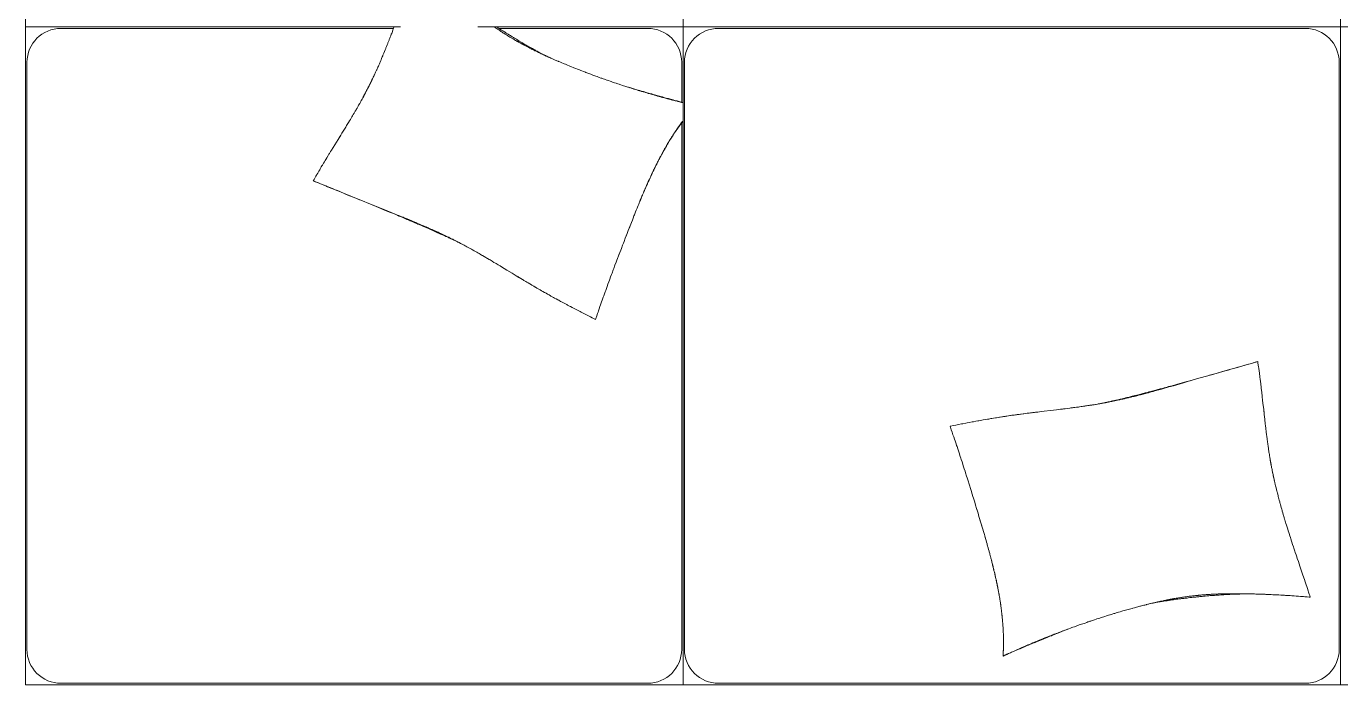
# Model space of a CAD drawing. Header units: millimetres. Extents: x -64292 to 329, y -3854 to 56761.
# Drawn here: x -16454 to -14125, y 47008 to 48175 of the extents above; entities that cross this region are included whole.
import ezdxf

# ---------------------------------------------------------------- set-up
doc = ezdxf.new("R2010")
doc.units = ezdxf.units.MM
doc.header["$MEASUREMENT"] = 0
doc.layers.add('I-FURN', color=30, linetype='Continuous', lineweight=13)

# ---------------------------------------------------------------- blocks, each defined once
blk = doc.blocks.new('Pallet Plywood - Pallet Plywood 1165 x 1165-V300-GA PLAN - LEVEL 11')
at = {"layer": 'I-FURN'}
for p, q in [((582.5, 582.5), (-582.5, 582.5)), ((-582.5, 582.5), (-582.5, -582.5)), ((582.5, -582.5), (582.5, 582.5)), ((-582.5, -582.5), (582.5, -582.5))]:
    blk.add_line(p, q, dxfattribs=at)
blk = doc.blocks.new('Pallet Plywood - Pallet Plywood 1165 x 1165-V301-GA PLAN - LEVEL 11')
at = {"layer": 'I-FURN'}
for p, q in [((582.5, 582.5), (-450.2, 582.5)), ((-582.5, 550.8), (-582.5, -582.5))]:
    blk.add_line(p, q, dxfattribs=at)
blk = doc.blocks.new('Pallet Plywood - Pallet Plywood 1165 x 1165-V179-GA PLAN - LEVEL 11')
at = {"layer": 'I-FURN'}
for p, q in [((582.5, 582.5), (-582.5, 582.5)), ((-582.5, 582.5), (-582.5, -582.5)), ((582.5, -582.5), (582.5, 582.5))]:
    blk.add_line(p, q, dxfattribs=at)
blk = doc.blocks.new('Pallet Plywood - Pallet Plywood 1165 x 1165-V302-GA PLAN - LEVEL 11')
at = {"layer": 'I-FURN'}
for p, q in [((582.5, -582.5), (582.5, 582.5)), ((-582.5, -582.5), (582.5, -582.5))]:
    blk.add_line(p, q, dxfattribs=at)
blk = doc.blocks.new('Cushion_01_FUR - Cushion_01_FUR-10175558-GA PLAN - LEVEL 11')
at = {"layer": 'I-FURN', "flags": 128}
for points in [[(-280.2, 251.8), (-279.9, 248.6), (-279.7, 246.5), (-279.3, 242.4), (-279.2, 240.3), (-278.8, 236.1), (-278.4, 231.9), (-278.1, 229.1), (-277.5, 223.5), (-277.1, 219.3), (-276.3, 210.9), (-274.6, 194), (-273.8, 185.6), (-273.2, 179.9), (-273, 177.1), (-272.5, 172.9), (-272.1, 168.7), (-271.9, 166.6)], [(-7, 199.3), (-8.1, 199.3), (-10, 199.3), (-11, 199.3), (-12.5, 199.3), (-14.6, 199.3), (-16.8, 199.3), (-17.9, 199.3), (-20, 199.3), (-21.1, 199.4), (-22.7, 199.4), (-24.8, 199.4), (-25.8, 199.4), (-27.4, 199.5), (-29.8, 199.5), (-31.4, 199.6), (-32.2, 199.6), (-33.5, 199.6), (-35.3, 199.7), (-37.2, 199.8), (-38.1, 199.8), (-39.9, 199.9), (-40.8, 199.9), (-42.2, 200), (-44, 200.1), (-44.9, 200.1), (-46.3, 200.2), (-48.3, 200.3), (-50.2, 200.4), (-51.1, 200.5), (-52.4, 200.6), (-54.5, 200.7), (-56.5, 200.9), (-57.5, 200.9), (-59.3, 201.1), (-60.2, 201.1), (-61.6, 201.2), (-63.6, 201.4), (-65.6, 201.6), (-66.6, 201.7), (-68.7, 201.9), (-69.7, 202), (-71.2, 202.1), (-73, 202.3), (-73.9, 202.4), (-75.3, 202.6), (-77.3, 202.8), (-79.4, 203), (-80.4, 203.1), (-82.5, 203.4), (-83.5, 203.5), (-85, 203.7), (-87.1, 204), (-88.1, 204.1), (-89.7, 204.3), (-91.2, 204.5), (-92, 204.6), (-93.9, 204.9), (-94.8, 205), (-96.2, 205.2), (-98.3, 205.6), (-100.4, 205.9), (-101.5, 206), (-103.6, 206.4), (-104.7, 206.6), (-106.3, 206.8), (-107.9, 207.1), (-108.7, 207.2), (-110.3, 207.5), (-111.4, 207.7), (-113.6, 208.1), (-114.8, 208.3), (-115.6, 208.4), (-117.3, 208.7), (-118.1, 208.9), (-119.7, 209.2), (-121.4, 209.5), (-122.5, 209.7), (-124.8, 210.2), (-125.6, 210.3), (-127.3, 210.7), (-129, 211), (-130.1, 211.2), (-132.4, 211.7), (-134.2, 212.1), (-135.3, 212.3), (-137.7, 212.8), (-138.8, 213), (-141.2, 213.6), (-143.6, 214.1), (-145.2, 214.4), (-146.2, 214.7), (-148.4, 215.1), (-150.4, 215.6), (-151.8, 215.9), (-154.6, 216.6), (-156, 216.9), (-158.8, 217.6), (-161.6, 218.2), (-163.5, 218.7), (-164.8, 219), (-167.4, 219.6), (-170, 220.3), (-171.3, 220.6), (-173.3, 221.1), (-176.2, 221.8), (-179.3, 222.6), (-180.8, 223), (-183.8, 223.8), (-185.4, 224.2), (-187.7, 224.8), (-190.2, 225.4), (-191.4, 225.8), (-193.3, 226.2), (-196.1, 227), (-198.9, 227.8), (-200.4, 228.2), (-203.3, 228.9), (-204.7, 229.3), (-206.9, 229.9), (-209.8, 230.7), (-211.3, 231.1), (-213.5, 231.8), (-216.8, 232.7), (-219.8, 233.5), (-221.3, 234), (-223.6, 234.6), (-227, 235.6), (-230.4, 236.6), (-232.1, 237.1), (-234.8, 237.9), (-236.2, 238.3), (-238.3, 238.9), (-241.4, 239.8), (-244.5, 240.7), (-246, 241.2), (-249.2, 242.1), (-250.8, 242.6), (-253.1, 243.3), (-256.3, 244.3), (-257.9, 244.8), (-260.3, 245.5), (-263.9, 246.6), (-267.1, 247.6), (-268.7, 248.1), (-271.1, 248.9), (-274.7, 250), (-278.4, 251.2), (-280.2, 251.8)], [(-280.2, 251.8), (-279.9, 248.6), (-279.7, 246.5), (-279.3, 242.4), (-279.2, 240.3), (-278.8, 236.1), (-278.4, 231.9), (-278.1, 229.1), (-277.5, 223.5), (-277.1, 219.3), (-276.3, 210.9), (-274.6, 194), (-273.8, 185.6), (-273.2, 179.9), (-273, 177.1), (-272.5, 172.9), (-272.1, 168.7), (-271.9, 166.6)], [(-4.2, 199.2), (-6.3, 199.3), (-7.4, 199.3), (-9, 199.4), (-11.5, 199.6), (-14, 199.7), (-15.2, 199.8), (-17.7, 199.9), (-19, 200), (-20.9, 200.1), (-23, 200.2), (-24.1, 200.3), (-25.7, 200.4), (-28.1, 200.6), (-30.6, 200.8), (-31.8, 200.9), (-34.3, 201.1), (-35.5, 201.2), (-37.4, 201.3), (-39.9, 201.5), (-41.1, 201.6), (-43, 201.8), (-45.8, 202), (-48.1, 202.2), (-49.2, 202.3), (-50.9, 202.5), (-53.5, 202.8), (-56.1, 203), (-57.4, 203.1), (-60, 203.4), (-61.2, 203.5), (-63.2, 203.7), (-65.8, 204), (-67.1, 204.2), (-69.1, 204.4), (-72.1, 204.7), (-74.4, 205), (-75.6, 205.1), (-77.3, 205.3), (-80, 205.7), (-82.7, 206), (-84, 206.1), (-86.7, 206.5), (-88, 206.7), (-90, 206.9), (-92.7, 207.3), (-94, 207.4), (-96, 207.7), (-99.1, 208.1), (-102.1, 208.6), (-104.1, 208.8), (-105.5, 209), (-108.2, 209.4), (-110.2, 209.7), (-111.5, 209.9), (-114.2, 210.4), (-115.6, 210.6), (-118.3, 211), (-121, 211.4), (-122.8, 211.7), (-124, 211.9), (-126.4, 212.3), (-128.8, 212.7), (-130, 212.9), (-131.8, 213.2), (-134.5, 213.6), (-137.2, 214.1), (-138.6, 214.3), (-141.3, 214.8), (-142.6, 215.1), (-144.6, 215.4), (-147.3, 215.9), (-148.6, 216.2), (-150.6, 216.5), (-152.6, 216.9), (-153.6, 217.1), (-156.3, 217.6), (-157.6, 217.9), (-159.6, 218.3), (-161.6, 218.7), (-162.6, 218.9), (-164.6, 219.3), (-165.6, 219.5), (-167, 219.8), (-169.2, 220.3), (-170.7, 220.6), (-171.6, 220.8), (-173.5, 221.2)], [(155.5, 211), (152.8, 210.6), (151.4, 210.4), (149.4, 210.2), (146.3, 209.8), (143.3, 209.4), (141.7, 209.2), (138.8, 208.9), (136.9, 208.7), (135.6, 208.5), (133, 208.2), (131, 208), (129.7, 207.8), (127.1, 207.6), (125.8, 207.4), (123.3, 207.1), (120.7, 206.9), (118.9, 206.7), (115.5, 206.3), (113.5, 206.1), (112.3, 206), (109.7, 205.7), (108.4, 205.6), (105.8, 205.3), (103.2, 205.1), (101.5, 204.9), (98.1, 204.6), (96.8, 204.5), (94.2, 204.3), (91.7, 204.1), (90, 203.9), (86.6, 203.6), (84, 203.4), (82.3, 203.3), (78.9, 203), (76.7, 202.8), (75.2, 202.7), (73.2, 202.6), (72.2, 202.5), (68.8, 202.3), (65.5, 202), (63.8, 201.9), (60.9, 201.7), (59.4, 201.6), (57.2, 201.5), (53.9, 201.3), (50.6, 201.1), (48.9, 201), (45.7, 200.8), (44, 200.8), (41.6, 200.6), (38.4, 200.5), (36.7, 200.4), (34.3, 200.3), (31.9, 200.2), (30.7, 200.1), (27.6, 200), (26, 200), (23.6, 199.9), (21.2, 199.8), (20.1, 199.8), (17.7, 199.7), (16.6, 199.7), (14.8, 199.6), (12, 199.5), (10.5, 199.5), (8.4, 199.5), (6.3, 199.4), (5.2, 199.4), (3.1, 199.4), (2.1, 199.4), (0.5, 199.3), (-1.6, 199.3), (-2.6, 199.3), (-4.2, 199.3), (-6.5, 199.3)], [(273.6, 231), (271.1, 230.6), (269.5, 230.2), (266.2, 229.6), (264.5, 229.3), (261.3, 228.7), (258, 228.1), (255.8, 227.7), (251.5, 226.9), (246.7, 226.1), (243.5, 225.5), (241.4, 225.1), (237.1, 224.4), (233.9, 223.8), (231.8, 223.4), (227.7, 222.7), (225.6, 222.4), (221.4, 221.6), (217.3, 220.9), (214.6, 220.5), (212.8, 220.2), (209.2, 219.6), (206.9, 219.2), (202.4, 218.5), (197.9, 217.7), (195, 217.3), (193, 216.9), (189.1, 216.3), (184.8, 215.6), (182, 215.2), (180.1, 214.9), (176.3, 214.3), (173.5, 213.9), (168, 213), (162.6, 212.2), (159.1, 211.7), (156.7, 211.3), (152.1, 210.6), (149.4, 210.2)], [(273.6, 231), (270.4, 230.4), (268.9, 230.1), (266.5, 229.6), (263, 228.9), (259.5, 228.2), (257.7, 227.8), (254.2, 227.1), (252.4, 226.8), (249.8, 226.3), (246.3, 225.6), (244.5, 225.3), (241.9, 224.8), (239.3, 224.3), (238, 224), (234.5, 223.4), (232.8, 223.1), (230.1, 222.6), (227.5, 222.1), (226.2, 221.9), (223.6, 221.4), (222.3, 221.2), (220.4, 220.9), (216.9, 220.3), (215.2, 220), (212.6, 219.5), (210, 219.1), (208.7, 218.9), (206.1, 218.4), (204.8, 218.2), (202.9, 217.9), (200.3, 217.5), (199, 217.3), (197, 217), (194.1, 216.5), (190.7, 216), (188.9, 215.7), (186.4, 215.3), (183.8, 214.9), (182.5, 214.7), (179.9, 214.4), (178.6, 214.2), (176.7, 213.9), (174.1, 213.5), (172.8, 213.3), (170.8, 213.1), (167.9, 212.6), (164.5, 212.2), (162.8, 211.9), (160.3, 211.6), (157.7, 211.3), (156.5, 211.1)], [(273.6, -186.9), (273.3, -184.7), (272.9, -180.3), (272.4, -175.9), (272.1, -172.9), (271.9, -170.9), (271.5, -167), (271, -162.6), (270.7, -159.6), (270.5, -157.7), (270.1, -153.7), (269.9, -150.8), (269.7, -148.8), (269.3, -144.9), (269.1, -142.9), (268.7, -139), (268.4, -135.1), (268.2, -132.5), (268, -130.7), (267.7, -127.2), (267.5, -125), (267.1, -120.6), (266.7, -116.2), (266.5, -113.2), (266.3, -111.2), (266, -107.3), (265.6, -102.9), (265.4, -99.9), (264.9, -94), (264.7, -91.1), (264.3, -85.2), (263.8, -79.3), (263.5, -75.3), (263.3, -72.7), (262.9, -67.5), (262.5, -60.8), (262.2, -56.4), (261.9, -53.4), (261.5, -47.5), (261.2, -43.1), (261, -40.1), (260.6, -34.2), (260.4, -31.3), (260, -25.3), (259.6, -19.4), (259.4, -15.5), (258.9, -7.6), (258.5, -2.3), (258.4, 0.3), (258.1, 4.2), (257.9, 8.2), (257.8, 10.2), (257.5, 14.1), (257.4, 16.1), (257.3, 19), (257.1, 23), (256.9, 25), (256.8, 27.9), (256.6, 30.9), (256.6, 32.4), (256.4, 35), (256.4, 36.3), (256.3, 38.3), (256.2, 41.3), (256, 44.2), (256, 45.7), (255.9, 48.7), (255.8, 50.1), (255.7, 52.4), (255.7, 54.7), (255.6, 55.9), (255.6, 57.6), (255.5, 60.2), (255.4, 62.9), (255.4, 64.2), (255.3, 66.8), (255.3, 68.1), (255.3, 70.1), (255.2, 72.7), (255.2, 74), (255.2, 76), (255.2, 78), (255.2, 79), (255.1, 81.6), (255.1, 82.9), (255.1, 84.9), (255.1, 86.9), (255.1, 87.8), (255.1, 89.8), (255.1, 90.8), (255.1, 92.3), (255.2, 94.9), (255.2, 96.2), (255.2, 98.2), (255.3, 100.2), (255.3, 101.1), (255.3, 103.1), (255.3, 104.1), (255.4, 105.6), (255.4, 107.5), (255.5, 108.5), (255.5, 110), (255.6, 112.2), (255.7, 114.5), (255.7, 115.7), (255.8, 117.5), (255.9, 119.2), (255.9, 120.1), (256, 121.8), (256, 122.7), (256.1, 124), (256.2, 125.8), (256.2, 126.6), (256.3, 127.9), (256.4, 129.9), (256.6, 131.7), (256.6, 132.5), (256.7, 133.8), (256.9, 135.8), (257, 137.8), (257.1, 138.7), (257.2, 140.5), (257.3, 141.4), (257.4, 142.7), (257.6, 144.6), (257.8, 146.6), (257.9, 147.6), (258, 149.5), (258.1, 150.5), (258.3, 152), (258.5, 153.7), (258.6, 154.6), (258.7, 155.9), (258.9, 157.9), (259.2, 159.8), (259.3, 160.8), (259.5, 162.8), (259.7, 163.8), (259.8, 165.2), (260.1, 167.2), (260.2, 168.2), (260.4, 169.6), (260.6, 171.1), (260.8, 171.8), (261.1, 174.1), (261.3, 175.3), (261.5, 177), (261.8, 178.8), (262, 179.6), (262.2, 181.4), (262.4, 182.3), (262.6, 183.6), (262.9, 185.3), (263.1, 186.2), (263.3, 187.5), (263.7, 189.4), (264, 191.2), (264.1, 192), (264.4, 193.3), (264.6, 194.6), (264.8, 195.3), (265, 196.6), (265.2, 197.2), (265.4, 198.2), (265.7, 199.9), (265.9, 200.8), (266.2, 202.1), (266.5, 203.4), (266.6, 204), (266.9, 205.3), (267.1, 206), (267.3, 207), (267.6, 208.3), (267.7, 208.9), (268, 209.9), (268.3, 211.3), (268.7, 213.1), (269, 213.9), (269.3, 215.2), (269.6, 216.5), (269.8, 217.2), (270.1, 218.5), (270.3, 219.1), (270.5, 220.1), (270.9, 221.4), (271.1, 222), (271.3, 223), (271.7, 224.5), (272.1, 225.8), (272.3, 226.4), (272.5, 227.4), (273, 228.8), (273.4, 230.3), (273.6, 231)], [(255.6, 112.2), (255.7, 114.5), (255.7, 115.7), (255.8, 117.5), (255.9, 119.2), (255.9, 120.1), (256, 121.8), (256, 122.7), (256.1, 124), (256.2, 125.8), (256.2, 126.6), (256.3, 127.9), (256.4, 129.9), (256.6, 131.7), (256.6, 132.5), (256.7, 133.8), (256.9, 135.8), (257, 137.8), (257.1, 138.7), (257.2, 140.5), (257.3, 141.4), (257.4, 142.7), (257.6, 144.6), (257.8, 146.6), (257.9, 147.6), (258, 149.5), (258.1, 150.5), (258.3, 152), (258.5, 153.7), (258.6, 154.6), (258.7, 155.9), (258.9, 157.9), (259.2, 159.8), (259.3, 160.8), (259.5, 162.8), (259.7, 163.8), (259.8, 165.2), (260.1, 167.2), (260.2, 168.2), (260.4, 169.6), (260.6, 171.1), (260.8, 171.8), (261.1, 174.1), (261.3, 175.3), (261.5, 177), (261.8, 178.8), (262, 179.6), (262.2, 181.4), (262.4, 182.3), (262.6, 183.6), (262.9, 185.3), (263.1, 186.2), (263.3, 187.5), (263.7, 189.4), (264, 191.2), (264.1, 192), (264.4, 193.3), (264.6, 194.6), (264.8, 195.3), (265, 196.6), (265.2, 197.2), (265.4, 198.2), (265.7, 199.9), (265.9, 200.8), (266.2, 202.1), (266.5, 203.4), (266.6, 204), (266.9, 205.3), (267.1, 206), (267.3, 207), (267.6, 208.3), (267.7, 208.9), (268, 209.9), (268.3, 211.3), (268.7, 213.1), (269, 213.9), (269.3, 215.2), (269.6, 216.5), (269.8, 217.2), (270.1, 218.5), (270.3, 219.1), (270.5, 220.1), (270.9, 221.4), (271.1, 222), (271.3, 223), (271.7, 224.5), (272.1, 225.8), (272.3, 226.4), (272.5, 227.4), (273, 228.8), (273.4, 230.3), (273.6, 231)], [(-271.9, 166.6), (-271.6, 162.8), (-271.4, 160.9), (-271.2, 158.1), (-270.8, 153.9), (-270.4, 149.6), (-270.2, 147.5), (-269.8, 143.3), (-269.6, 141.2), (-269.4, 138), (-269.1, 135.2), (-269, 133.8), (-268.9, 131.6), (-268.6, 128.5), (-268.4, 125.3), (-268.2, 123.7), (-267.9, 119.9), (-267.8, 118.1), (-267.6, 115.2), (-267.4, 112.4), (-267.3, 111), (-267.1, 108.2), (-267, 106.8), (-266.9, 104.6), (-266.7, 101.8), (-266.6, 100.4), (-266.5, 98.3), (-266.3, 95.1), (-266.2, 92.3), (-266.1, 90.9), (-266, 88.7), (-265.8, 85.6), (-265.7, 82.4), (-265.6, 80.8), (-265.5, 78.3), (-265.4, 77), (-265.4, 75.1), (-265.3, 72.3), (-265.2, 69.5), (-265.1, 68.1), (-265, 65.2), (-265, 63.8), (-264.9, 61.7), (-264.9, 58.9), (-264.8, 57.5), (-264.8, 55.3), (-264.8, 53.2), (-264.8, 52.2), (-264.7, 50.3), (-264.7, 49.3), (-264.7, 47.9), (-264.7, 45.8), (-264.7, 43.7), (-264.7, 42.6), (-264.7, 40.5), (-264.7, 39.5), (-264.7, 37.9), (-264.7, 35.4), (-264.7, 34.1), (-264.7, 32.2), (-264.7, 30.3), (-264.7, 29.4), (-264.8, 27.5), (-264.8, 26.6), (-264.8, 25.2), (-264.9, 23.3), (-264.9, 22.3), (-264.9, 20.9), (-265, 18.8), (-265, 16.9), (-265.1, 16), (-265.1, 14.6), (-265.2, 12.5), (-265.3, 10.4), (-265.3, 9.3), (-265.4, 7.4), (-265.4, 6.5), (-265.5, 5.1), (-265.6, 3), (-265.7, 0.8), (-265.7, -0.2), (-265.9, -2.3), (-265.9, -3.4), (-266, -5), (-266.1, -6.5), (-266.2, -7.6), (-266.3, -9.7), (-266.4, -10.8), (-266.5, -12.9), (-266.7, -15), (-266.8, -16.4), (-266.9, -17.3), (-267, -19.2), (-267.1, -20.3), (-267.3, -22.4), (-267.4, -24.5), (-267.6, -25.9), (-267.8, -28.7), (-268, -30.8), (-268.1, -32.2), (-268.4, -35), (-268.5, -36.4), (-268.8, -39.2), (-269.1, -42.1), (-269.2, -43.9), (-269.4, -45.2), (-269.6, -47.7), (-269.8, -49.3), (-270.1, -52.4), (-270.5, -55.6), (-270.7, -57.7), (-271.2, -61.9), (-271.5, -65.1), (-271.8, -67.2), (-272.2, -71.4), (-272.5, -73.5), (-273, -77.7), (-273.5, -81.9), (-273.8, -84.7), (-274.5, -90.3), (-275.8, -101.6), (-276.5, -107.2), (-277.1, -112.8), (-277.5, -115.6), (-277.9, -119.4), (-278.1, -121.2), (-278.4, -124), (-278.9, -128.2), (-279.3, -132), (-279.5, -133.9), (-279.8, -136.7), (-280.1, -139.5), (-280.3, -140.9), (-280.5, -143.7), (-280.7, -145.1), (-280.9, -147.2), (-281.1, -149.7), (-281.3, -151), (-281.4, -152.8), (-281.7, -155.7), (-282, -158.5), (-282.1, -159.9), (-282.3, -162.7), (-282.5, -164.1), (-282.6, -166.2), (-282.9, -169), (-283, -170.4), (-283.1, -172.5), (-283.3, -174.6), (-283.4, -175.7)], [(-271.9, 166.6), (-271.6, 162.8), (-271.4, 160.9), (-271.2, 158.1), (-270.8, 153.9), (-270.4, 149.6), (-270.2, 147.5), (-269.8, 143.3), (-269.6, 141.2), (-269.4, 138), (-269, 133.8), (-268.9, 131.6), (-268.6, 128.5), (-268.4, 125.3), (-268.2, 123.7), (-267.9, 119.9), (-267.8, 118.1), (-267.6, 115.2), (-267.4, 112.4), (-267.3, 111), (-267.1, 108.2), (-267, 106.8), (-266.9, 104.6), (-266.7, 101.8), (-266.6, 100.4), (-266.5, 98.3), (-266.3, 95.1), (-266.2, 92.3), (-266.1, 90.9), (-266, 88.7), (-265.8, 85.6), (-265.7, 83.4), (-265.7, 82.4), (-265.6, 80.8)], [(255.7, 52.4), (255.7, 54.6), (255.6, 56), (255.6, 57), (255.5, 59), (255.5, 60.5), (255.5, 61.5), (255.4, 63.4), (255.4, 64.4), (255.4, 66.4), (255.4, 68.4), (255.3, 69.7), (255.3, 72.3), (255.3, 73.8), (255.3, 76.8), (255.3, 79.7), (255.3, 81.7), (255.3, 83), (255.3, 85.6), (255.3, 88.6), (255.3, 90.5), (255.3, 91.9), (255.3, 94.5), (255.3, 96.5), (255.4, 97.8), (255.4, 100.4), (255.4, 104.3), (255.5, 107), (255.5, 108.7), (255.6, 112.2)], [(-265.6, 80.8), (-265.5, 78.3), (-265.4, 77), (-265.4, 75.1), (-265.3, 72.3), (-265.2, 69.5), (-265.1, 68.1), (-265, 65.2), (-265, 63.8), (-264.9, 61.7), (-264.9, 58.9), (-264.8, 57.5), (-264.8, 55.3), (-264.8, 53.2), (-264.8, 52.2), (-264.7, 50.3), (-264.7, 49.3), (-264.7, 47.9), (-264.7, 45.8), (-264.7, 43.7), (-264.7, 42.6), (-264.7, 40.5), (-264.7, 39.5), (-264.7, 37.9), (-264.7, 36), (-264.7, 35), (-264.7, 33.6), (-264.7, 31.5), (-264.7, 29.4), (-264.8, 28.3), (-264.8, 26.2), (-264.8, 25.2), (-264.8, 23.6), (-264.9, 21.5), (-264.9, 20.4), (-265, 18.8), (-265, 16.4), (-265.1, 14.1), (-265.2, 12.5), (-265.2, 11.4), (-265.3, 9.3), (-265.4, 7.7), (-265.4, 6.7), (-265.5, 4.5), (-265.6, 3.5), (-265.7, 1.4), (-265.8, -0.7), (-265.9, -2.1), (-265.9, -3.1), (-266, -5)], [(258.9, -7.6), (258.4, 0.3), (258.1, 4.2), (257.9, 8.2), (257.8, 10.2), (257.5, 14.1), (257.4, 16.1), (257.2, 19.1), (257, 23), (256.9, 25), (256.7, 27.9), (256.6, 30.9), (256.5, 32.4), (256.4, 35), (256.3, 36.3), (256.2, 38.3), (256.1, 41.3), (256, 44.2), (255.9, 45.7), (255.9, 47.7), (255.8, 48.7), (255.8, 50.1), (255.7, 52.4)], [(-266, -5), (-266.1, -6.5), (-266.2, -7.6), (-266.3, -9.7), (-266.4, -10.8), (-266.5, -12.9), (-266.7, -15), (-266.8, -16.4), (-267, -19.2), (-267.1, -20.3), (-267.3, -22.4), (-267.4, -24.5), (-267.6, -25.9), (-267.8, -28.7), (-268, -30.8), (-268.1, -32.2), (-268.4, -35), (-268.5, -36.4), (-268.8, -39.2), (-269.1, -42.1), (-269.2, -43.9), (-269.4, -45.2), (-269.6, -47.7), (-269.8, -49.3), (-270.1, -52.4), (-270.5, -55.6), (-270.7, -57.7), (-271.2, -61.9), (-271.5, -65.1), (-271.8, -67.2), (-272.2, -71.4), (-272.5, -73.5), (-273, -77.7), (-273.5, -81.9), (-274.5, -90.3), (-275.8, -101.6), (-276.5, -107.2), (-277.1, -112.8), (-277.5, -115.6), (-277.9, -119.4), (-278.1, -121.2), (-278.4, -124), (-278.9, -128.2), (-279.3, -132), (-279.5, -133.9), (-279.8, -136.7), (-280.1, -139.5), (-280.3, -140.9), (-280.5, -143.7), (-280.7, -145.1), (-280.9, -147.2), (-281.1, -149.7), (-281.3, -151), (-281.4, -152.8), (-281.7, -155.7), (-282, -158.5), (-282.1, -159.9), (-282.3, -162.7), (-282.5, -164.1), (-282.6, -166.2), (-282.9, -169), (-283, -170.4), (-283.1, -172.5), (-283.3, -174.6), (-283.4, -175.7)], [(262.9, -67.5), (262.8, -65.2), (262.5, -60.8), (262.2, -56.4), (262, -53.4), (261.5, -47.5), (261.2, -43.1), (261, -40.1), (260.6, -34.2), (260, -25.3), (259.7, -19.4), (258.9, -7.6)], [(267.7, -127.2), (267.5, -125), (267.1, -120.6), (266.7, -116.2), (266.5, -113.2), (266.3, -111.2), (266, -107.3), (265.6, -102.9), (265.4, -99.9), (264.9, -94), (264.7, -91.1), (264.3, -85.2), (263.8, -79.3), (263.5, -75.3), (263.3, -72.7), (262.9, -67.5)], [(273.6, -186.9), (273.3, -184.7), (272.9, -180.3), (272.4, -175.9), (272.1, -172.9), (271.9, -170.9), (271.5, -167), (271, -162.6), (270.7, -159.6), (270.5, -157.7), (270.1, -153.7), (269.9, -150.8), (269.7, -148.8), (269.3, -144.9), (269.1, -142.9), (268.7, -139), (268.4, -135.1), (268.2, -132.5), (268, -130.7), (267.7, -127.2)], [(-283.4, -175.7), (-278.8, -175.4), (-275.7, -175.2), (-273.7, -175.1), (-269.6, -174.9), (-266.5, -174.7), (-264.4, -174.6), (-260.3, -174.4), (-258.2, -174.3), (-254, -174), (-249.8, -173.8), (-247, -173.7), (-241.3, -173.4), (-238.9, -173.3), (-234, -173), (-229.1, -172.8), (-225.8, -172.6), (-219.1, -172.3), (-211.4, -172), (-195.7, -171.3), (-170.6, -170.1), (-159, -169.6), (-153.1, -169.3), (-144.1, -168.9), (-136, -168.6), (-131.9, -168.4), (-125.8, -168.1), (-119.6, -167.9), (-116.6, -167.8), (-111.1, -167.5), (-108.3, -167.4), (-104.2, -167.3), (-100, -167.1), (-98, -167), (-93.9, -166.9), (-91.8, -166.8), (-88.7, -166.7), (-85, -166.6), (-83.2, -166.6), (-80.5, -166.5), (-76.3, -166.4), (-72.3, -166.2), (-70.2, -166.2), (-66.1, -166.1), (-64.1, -166), (-61.1, -166), (-57.5, -165.9), (-55.7, -165.8), (-53, -165.8), (-49, -165.7), (-45, -165.7), (-43.1, -165.6), (-40.4, -165.6), (-39.1, -165.6), (-37.2, -165.6), (-34.3, -165.5), (-30.8, -165.5), (-29.1, -165.5), (-26.6, -165.5), (-24, -165.5), (-22.8, -165.5), (-20.3, -165.5), (-19, -165.5), (-17.2, -165.5), (-14.7, -165.5), (-13.5, -165.5), (-11.6, -165.5), (-8.9, -165.6), (-6.6, -165.6), (-5.5, -165.6), (-3.8, -165.7), (-1.3, -165.7), (1.2, -165.8), (2.4, -165.8), (4.9, -165.9), (6.1, -165.9), (7.9, -165.9)], [(-283.4, -175.7), (-279.6, -175.5), (-277, -175.4), (-272, -175.1), (-269.5, -174.9), (-264.5, -174.7), (-259.5, -174.4), (-256.2, -174.3), (-249.6, -173.9), (-246, -173.8), (-238.6, -173.4), (-231.4, -173), (-217, -172.4), (-207.1, -171.9), (-202.2, -171.6), (-194.9, -171.3)], [(-175.2, -170.3), (-168.8, -169.9), (-164.6, -169.7), (-156.2, -169.3), (-146.7, -168.7), (-134.3, -168.1), (-128.1, -167.7), (-122.7, -167.4), (-120, -167.3), (-116, -167.1), (-112, -166.9), (-110.1, -166.8), (-106.1, -166.6), (-104.1, -166.5), (-101.2, -166.3), (-98.1, -166.2), (-96.5, -166.1), (-94.2, -166), (-90.7, -165.9), (-87.3, -165.8), (-85.5, -165.7), (-82.1, -165.6), (-80.4, -165.5), (-77.8, -165.4), (-74.4, -165.3), (-72.7, -165.2), (-70.1, -165.2), (-67.5, -165.1), (-66.3, -165.1), (-64, -165), (-62.8, -165), (-61.1, -165), (-58.6, -164.9), (-56, -164.9), (-54.8, -164.8), (-52.2, -164.8), (-50.9, -164.8), (-49, -164.8), (-46, -164.7), (-44.5, -164.7), (-42.2, -164.7), (-40, -164.7), (-38.8, -164.7), (-36.5, -164.7), (-35.4, -164.7), (-33.7, -164.7), (-31.4, -164.8), (-30.3, -164.8), (-28.6, -164.8), (-26, -164.8), (-23.7, -164.8), (-22.6, -164.9), (-20.9, -164.9), (-18.3, -165), (-15.7, -165), (-14.4, -165.1), (-12.1, -165.1), (-11, -165.2), (-9.3, -165.2), (-6.7, -165.3), (-4.1, -165.4), (-2.8, -165.5), (-0.1, -165.6), (1.2, -165.7), (3.1, -165.8), (4.4, -165.8), (6.9, -166)], [(7.3, -166), (9.1, -166.1), (10.3, -166.1), (12.8, -166.3), (14, -166.4), (16.4, -166.5), (18.9, -166.7), (20.5, -166.8), (21.6, -166.9), (23.8, -167.1), (25.1, -167.1), (27.5, -167.3), (30, -167.5), (31.7, -167.7), (32.8, -167.8), (35, -167.9), (37.5, -168.2), (39.2, -168.3), (42.5, -168.6), (44.2, -168.7), (47.5, -169.1), (50.9, -169.4), (53.1, -169.6), (54.6, -169.7), (57.6, -170), (59.6, -170.2), (63.7, -170.6), (67.8, -171.1), (70.6, -171.3), (72.4, -171.5), (76.1, -171.9), (80.2, -172.4), (83, -172.7), (88.5, -173.3), (94, -173.9), (105, -175.1), (113.3, -176), (119.2, -176.6), (122.2, -176.9), (126.6, -177.4)], [(116.5, -176.1), (120.3, -176.6), (122.2, -176.8), (125, -177.1), (127.9, -177.4), (129.4, -177.6), (132, -177.9), (133.3, -178), (135.2, -178.3), (138.2, -178.6), (141.2, -178.9), (142.7, -179), (145.7, -179.3), (147.2, -179.5), (149.5, -179.7), (152, -179.9), (153.2, -180.1), (155.1, -180.2)], [(150.6, -179.8), (154.1, -180.1), (155.9, -180.3), (158.5, -180.5), (161.1, -180.7), (162.4, -180.9), (165.1, -181.1), (166.4, -181.2), (168.3, -181.3), (171.3, -181.6), (173.3, -181.7), (174.7, -181.8), (177.3, -182), (179.3, -182.2), (180.6, -182.3), (183.3, -182.5), (184.6, -182.6), (187.3, -182.8), (189.9, -182.9), (191.7, -183), (195.2, -183.3), (198.1, -183.5), (200.1, -183.6), (204, -183.8), (206, -183.9), (209.9, -184.1), (213.8, -184.4), (216.4, -184.5), (218.1, -184.6), (221.6, -184.8), (223.5, -184.8), (227.4, -185), (231.3, -185.2), (233.9, -185.3), (239, -185.6), (242.9, -185.7), (245.4, -185.8), (250.6, -186), (253.1, -186.1), (258.3, -186.3), (263.4, -186.5), (266.8, -186.7), (273.6, -186.9)]]:
    blk.add_lwpolyline(points, dxfattribs=at)
blk = doc.blocks.new('Pallet Cushion - Pallet Cushion 1615 x 1615-10242275-GA PLAN - LEVEL 11')
at = {"layer": 'I-FURN'}
for p, q in [((520, 580), (-520, 580)), ((-580, 520), (-580, -520)), ((580, -520), (580, 520)), ((-520, -580), (520, -580))]:
    blk.add_line(p, q, dxfattribs=at)
for centre, start, end in [((-520, 520), 90, 180), ((520, 520), 360, 90), ((-520, -520), 180, 270), ((520, -520), 270, 0)]:
    blk.add_arc(centre, 60, start, end, dxfattribs=at)
blk = doc.blocks.new('Pallet Cushion - Pallet Cushion 1615 x 1615-V304-GA PLAN - LEVEL 11')
at = {"layer": 'I-FURN'}
for p, q in [((520, 580), (-520, 580)), ((-580, 520), (-580, -411.7)), ((580, -520), (580, 520)), ((-580, -449.5), (-580, -520)), ((-520, -580), (-256.9, -580)), ((-68.9, -580), (520, -580))]:
    blk.add_line(p, q, dxfattribs=at)
for centre, start, end in [((-520, 520), 90, 180), ((520, 520), 360, 90), ((-520, -520), 180, 270), ((520, -520), 270, 360)]:
    blk.add_arc(centre, 60, start, end, dxfattribs=at)
blk = doc.blocks.new('Cushion_01_FUR - Cushion_01_FUR-V305-GA PLAN - LEVEL 11')
at = {"layer": 'I-FURN', "flags": 128}
for points in [[(155.5, 211), (152.8, 210.6), (151.4, 210.4), (149.4, 210.2), (146.3, 209.8), (143.3, 209.4), (141.7, 209.2), (138.8, 208.9), (136.9, 208.7), (135.6, 208.5), (133, 208.2), (131, 208), (129.7, 207.8), (127.1, 207.6), (125.8, 207.4), (123.3, 207.1), (120.7, 206.9), (118.9, 206.7), (115.5, 206.3), (113.5, 206.1), (112.3, 206), (109.7, 205.7), (108.4, 205.6), (105.8, 205.3), (103.2, 205.1), (101.5, 204.9), (98.1, 204.6), (96.8, 204.5), (94.2, 204.3), (91.7, 204.1), (90, 203.9), (86.6, 203.6), (84, 203.4), (82.3, 203.3), (78.9, 203), (76.7, 202.8), (75.2, 202.7), (73.2, 202.6), (72.2, 202.5), (68.8, 202.3), (65.5, 202), (63.8, 201.9), (60.9, 201.7), (59.4, 201.6), (57.2, 201.5), (53.9, 201.3), (50.6, 201.1), (48.9, 201), (45.7, 200.8), (44, 200.8), (41.6, 200.6), (38.4, 200.5), (36.7, 200.4), (34.3, 200.3), (31.9, 200.2), (30.7, 200.1), (27.6, 200), (26, 200), (23.6, 199.9), (21.2, 199.8), (20.1, 199.8), (17.7, 199.7), (16.6, 199.7), (14.8, 199.6), (12, 199.5), (10.5, 199.5), (8.4, 199.5), (6.3, 199.4), (5.2, 199.4), (3.1, 199.4), (2.1, 199.4), (0.5, 199.3), (-1.6, 199.3), (-2.6, 199.3), (-4.2, 199.3), (-6.5, 199.3)], [(251.2, 226.9), (246.4, 226), (243.2, 225.4), (241.1, 225.1), (236.9, 224.3), (233.7, 223.8), (231.7, 223.4), (227.5, 222.7), (225.4, 222.3), (221.3, 221.6), (217.2, 220.9), (214.5, 220.5), (212.7, 220.2), (209.2, 219.6), (206.9, 219.2), (202.4, 218.5), (197.9, 217.7), (195, 217.3), (193, 216.9), (189.1, 216.3), (184.8, 215.6), (182, 215.2), (180.1, 214.9), (176.3, 214.3), (173.5, 213.9), (168, 213), (162.6, 212.2), (159.1, 211.7), (156.7, 211.3), (152.1, 210.6), (149.4, 210.2)], [(251.8, 226.6), (249, 226.1), (247.6, 225.8), (245.5, 225.4), (242.4, 224.9), (239.3, 224.3), (237.8, 224), (234.7, 223.4), (233.1, 223.1), (230.8, 222.7), (227.7, 222.2), (226.2, 221.9), (223.8, 221.5), (220.4, 220.9), (216.9, 220.3), (215.2, 220), (212.6, 219.5), (210, 219.1), (208.7, 218.9), (206.1, 218.4), (204.8, 218.2), (202.9, 217.9), (200.3, 217.5), (199, 217.3), (197, 217), (194.1, 216.5), (190.7, 216), (188.9, 215.7), (186.4, 215.3), (183.8, 214.9), (182.5, 214.7), (179.9, 214.4), (178.6, 214.2), (176.7, 213.9), (174.1, 213.5), (172.8, 213.3), (170.8, 213.1), (167.9, 212.6), (164.5, 212.2), (162.8, 211.9), (160.3, 211.6), (157.7, 211.3), (156.5, 211.1)], [(-7, 199.3), (-8.1, 199.3), (-10, 199.3), (-11, 199.3), (-12.5, 199.3), (-14.6, 199.3), (-16.8, 199.3), (-17.9, 199.3), (-20, 199.3), (-21.1, 199.4), (-22.7, 199.4), (-24.8, 199.4), (-25.8, 199.4), (-27.4, 199.5), (-29.8, 199.5), (-31.4, 199.6), (-32.2, 199.6), (-33.5, 199.6), (-35.3, 199.7), (-37.2, 199.8), (-38.1, 199.8), (-39.9, 199.9), (-40.8, 199.9), (-42.2, 200), (-44, 200.1), (-44.9, 200.1), (-46.3, 200.2), (-48.3, 200.3), (-50.2, 200.4), (-51.1, 200.5), (-52.4, 200.6), (-54.5, 200.7), (-56.5, 200.8), (-57.5, 200.9), (-59.3, 201.1), (-60.2, 201.1), (-61.6, 201.2), (-63.6, 201.4), (-65.6, 201.6), (-66.6, 201.7), (-68.7, 201.9), (-69.7, 202), (-71.2, 202.1), (-73, 202.3), (-73.9, 202.4), (-75.3, 202.6), (-77.3, 202.8), (-79.4, 203), (-80.4, 203.1), (-82.5, 203.4), (-83.5, 203.5), (-85, 203.7), (-87.1, 204), (-88.1, 204.1), (-89.7, 204.3), (-91.2, 204.5), (-92, 204.6), (-94, 204.9), (-95, 205.1), (-96.4, 205.3), (-98.7, 205.6), (-100.9, 206), (-102, 206.1), (-104.3, 206.5), (-105.4, 206.7), (-107.1, 207)], [(-4.2, 199.2), (-6.3, 199.3), (-7.4, 199.3), (-9, 199.4), (-11.5, 199.6), (-14, 199.7), (-15.2, 199.8), (-17.7, 199.9), (-19, 200), (-20.9, 200.1), (-23, 200.2), (-24.1, 200.3), (-25.7, 200.4), (-28.1, 200.6), (-30.6, 200.8), (-31.8, 200.9), (-34.3, 201.1), (-35.5, 201.2), (-37.4, 201.3), (-39.9, 201.5), (-41.1, 201.6), (-43, 201.8), (-45.8, 202), (-48.1, 202.2), (-49.2, 202.3), (-50.9, 202.5), (-53.5, 202.8), (-56.1, 203), (-57.4, 203.1), (-60, 203.4), (-61.2, 203.5), (-63.2, 203.7), (-65.8, 204), (-67.1, 204.2), (-69.1, 204.4), (-72.1, 204.7), (-74.4, 205), (-75.6, 205.1), (-77.3, 205.3), (-80, 205.7), (-82.7, 206), (-84, 206.1), (-86.7, 206.5), (-88, 206.7), (-90, 206.9), (-92.7, 207.3), (-94, 207.4), (-96, 207.7), (-99.1, 208.1), (-100.2, 208.3), (-102.5, 208.6)], [(273.6, -186.9), (273.3, -184.7), (272.9, -180.3), (272.4, -175.9), (272.1, -172.9), (271.9, -170.9), (271.5, -167), (271, -162.6), (270.7, -159.6), (270.5, -157.7), (270.1, -153.7), (269.9, -150.8), (269.7, -148.8), (269.3, -144.9), (269.1, -142.9), (268.7, -139), (268.4, -135.1), (268.2, -132.5), (268, -130.7), (267.7, -127.2), (267.5, -125), (267.1, -120.6), (266.7, -116.2), (266.5, -113.2), (266.3, -111.2), (266, -107.3), (265.6, -102.9), (265.4, -99.9), (264.9, -94), (264.7, -91.1), (264.3, -85.2), (263.8, -79.3), (263.5, -75.3), (263.3, -72.7), (262.9, -67.5), (262.5, -60.8), (262.2, -56.4), (261.9, -53.4), (261.5, -47.5), (261.2, -43.1), (261, -40.1), (260.6, -34.2), (260.4, -31.3), (260, -25.3), (259.6, -19.4), (259.4, -15.5), (258.9, -7.6), (258.5, -2.3), (258.4, 0.3), (258.1, 4.2), (257.9, 8.2), (257.8, 10.2), (257.5, 14.1), (257.4, 16.1), (257.3, 19), (257.1, 23), (256.9, 25), (256.8, 27.9), (256.6, 30.9), (256.6, 32.4), (256.4, 35), (256.4, 36.3), (256.3, 38.3), (256.2, 41.3), (256, 44.2), (256, 45.7), (255.9, 48.7), (255.8, 50.1), (255.7, 52.4), (255.7, 54.7), (255.6, 55.9), (255.6, 57.6), (255.5, 60.2), (255.4, 62.9), (255.4, 64.2), (255.3, 66.8), (255.3, 68.1), (255.3, 70.1), (255.2, 72.7), (255.2, 74), (255.2, 76), (255.2, 78), (255.2, 79), (255.1, 81.6), (255.1, 82.9), (255.1, 84.9), (255.1, 86.9), (255.1, 87.8), (255.1, 89.8), (255.1, 90.8), (255.1, 92.3), (255.2, 94.9), (255.2, 96.2), (255.2, 98.2), (255.3, 100.2), (255.3, 101.1), (255.3, 103.1), (255.3, 104.1), (255.4, 105.6), (255.4, 107.5), (255.5, 108.5), (255.5, 110), (255.6, 112.2), (255.7, 114.5), (255.7, 115.7), (255.8, 117.5), (255.9, 119.2), (255.9, 120.1), (256, 121.8), (256, 122.7), (256.1, 124), (256.2, 125.8), (256.2, 126.6), (256.3, 127.9), (256.4, 129.9), (256.6, 131.7), (256.6, 132.5), (256.7, 133.8), (256.9, 135.8), (257, 137.8), (257.1, 138.7), (257.2, 140.5), (257.3, 141.4), (257.4, 142.7), (257.6, 144.6), (257.8, 146.6), (257.9, 147.6), (258, 149.5), (258.1, 150.5), (258.3, 152), (258.5, 153.7), (258.6, 154.6), (258.7, 155.9), (258.9, 157.9), (259.2, 159.8), (259.3, 160.8), (259.5, 162.8), (259.7, 163.8), (259.8, 165.2), (260.1, 167.2), (260.2, 168.2), (260.4, 169.6), (260.6, 171.1), (260.8, 171.8), (261, 173.3), (261.1, 174), (261.2, 175.1), (261.5, 176.7), (261.7, 178.3), (261.9, 179.2), (262.1, 180.8), (262.3, 181.6), (262.5, 182.8), (262.8, 184.4), (262.9, 185.3), (263.1, 186.5), (263.4, 188.3), (263.7, 189.9), (263.9, 190.7), (264.1, 192), (264.5, 193.8), (264.8, 195.6), (265, 196.5)], [(255.6, 112.2), (255.7, 114.5), (255.7, 115.7), (255.8, 117.5), (255.9, 120.1), (256, 122.7), (256.1, 124), (256.1, 125.8), (256.2, 126.6), (256.3, 127.9), (256.4, 129.9), (256.5, 131.7), (256.5, 132.5), (256.6, 133.8), (256.7, 135.8), (256.9, 137.8), (256.9, 138.8), (257.1, 140.5), (257.1, 141.4), (257.2, 142.7), (257.4, 144.6), (257.5, 146), (257.6, 146.6), (257.7, 147.6), (257.8, 148.9), (257.8, 149.6), (257.9, 150.5), (258.1, 152), (258.3, 153.7), (258.4, 154.6), (258.5, 155.9), (258.7, 157.2), (258.7, 157.9), (258.9, 159.2), (259, 159.8), (259.1, 160.8), (259.3, 162.1), (259.4, 162.8), (259.5, 163.8), (259.7, 165.2), (259.9, 166.5), (260, 167.2), (260.2, 168.2), (260.4, 169.6), (260.6, 171.1), (260.8, 171.8), (260.9, 172.7), (261, 173.4), (261.2, 174.6), (261.3, 175.2), (261.6, 176.4), (261.8, 177.6), (261.9, 178.4), (262.3, 180.1), (262.4, 180.7), (262.6, 181.9), (262.9, 183.1), (263, 183.9), (263.4, 185.5), (263.6, 186.8), (263.8, 187.6), (264.1, 189.2), (264.3, 190), (264.7, 191.6), (265, 193.2), (265.3, 194.3), (265.8, 196.5)], [(-268.9, 131.7), (-268.6, 128.1), (-268.4, 126.4), (-268.2, 123.7), (-267.9, 119.9), (-267.8, 118.1), (-267.6, 115.2), (-267.4, 112.4), (-267.3, 111), (-267.1, 108.2), (-267, 106.8), (-266.9, 104.6), (-266.7, 101.8), (-266.6, 100.4), (-266.5, 98.3), (-266.3, 95.1), (-266.2, 92.3), (-266.1, 90.9), (-266, 88.7), (-265.8, 85.6), (-265.7, 82.4), (-265.6, 80.8), (-265.5, 78.3), (-265.4, 77), (-265.4, 75.1), (-265.3, 72.3), (-265.2, 69.5), (-265.1, 68.1), (-265, 65.2), (-265, 63.8), (-264.9, 61.7), (-264.9, 58.9), (-264.8, 57.5), (-264.8, 55.3), (-264.8, 53.2), (-264.8, 52.2), (-264.7, 50.3), (-264.7, 49.3), (-264.7, 47.9), (-264.7, 45.8), (-264.7, 43.7), (-264.7, 42.6), (-264.7, 40.5), (-264.7, 39.5), (-264.7, 37.9), (-264.7, 35.4), (-264.7, 34.1), (-264.7, 32.2), (-264.7, 30.3), (-264.7, 29.4), (-264.8, 27.5), (-264.8, 26.6), (-264.8, 25.2), (-264.9, 23.3), (-264.9, 22.3), (-264.9, 20.9), (-265, 18.8), (-265, 16.9), (-265.1, 16), (-265.1, 14.6), (-265.2, 12.5), (-265.3, 10.4), (-265.3, 9.3), (-265.4, 7.4), (-265.4, 6.5), (-265.5, 5.1), (-265.6, 3), (-265.7, 0.8), (-265.7, -0.2), (-265.9, -2.3), (-265.9, -3.4), (-266, -5), (-266.1, -6.5), (-266.2, -7.6), (-266.3, -9.7), (-266.4, -10.8), (-266.5, -12.9), (-266.7, -15), (-266.8, -16.4), (-266.9, -17.3), (-267, -19.2), (-267.1, -20.3), (-267.3, -22.4), (-267.4, -24.5), (-267.6, -25.9), (-267.8, -28.7), (-268, -30.8), (-268.1, -32.2), (-268.4, -35), (-268.5, -36.4), (-268.8, -39.2), (-269.1, -42.1), (-269.2, -43.9), (-269.4, -45.2), (-269.6, -47.7), (-269.8, -49.3), (-270.1, -52.4), (-270.5, -55.6), (-270.7, -57.7), (-271.2, -61.9), (-271.5, -65.1), (-271.8, -67.2), (-272.2, -71.4), (-272.5, -73.5), (-273, -77.7), (-273.5, -81.9), (-273.8, -84.7), (-274.5, -90.3), (-275.8, -101.6), (-276.5, -107.2), (-277.1, -112.8), (-277.5, -115.6), (-277.9, -119.4), (-278.1, -121.2), (-278.4, -124), (-278.9, -128.2), (-279.3, -132), (-279.5, -133.9), (-279.8, -136.7), (-280.1, -139.5), (-280.3, -140.9), (-280.5, -143.7), (-280.7, -145.1), (-280.9, -147.2), (-281.1, -149.7), (-281.3, -151), (-281.4, -152.8), (-281.7, -155.7), (-282, -158.5), (-282.1, -159.9), (-282.3, -162.7), (-282.5, -164.1), (-282.6, -166.2), (-282.9, -169), (-283, -170.4), (-283.1, -172.5), (-283.3, -174.6), (-283.4, -175.7)], [(-268.9, 131.7), (-268.6, 128.1), (-268.4, 126.4), (-268.2, 123.7), (-267.9, 119.9), (-267.8, 118.1), (-267.6, 115.2), (-267.4, 112.4), (-267.3, 111), (-267.1, 108.2), (-267, 106.8), (-266.9, 104.6), (-266.7, 101.8), (-266.6, 100.4), (-266.5, 98.3), (-266.3, 95.1), (-266.2, 92.3), (-266.1, 90.9), (-266, 88.7), (-265.8, 85.6), (-265.7, 83.4), (-265.7, 82.4), (-265.6, 80.8)], [(255.7, 52.4), (255.7, 54.6), (255.6, 56), (255.6, 57), (255.5, 59), (255.5, 60.5), (255.5, 61.5), (255.4, 63.4), (255.4, 64.4), (255.4, 66.4), (255.4, 68.4), (255.3, 69.7), (255.3, 72.3), (255.3, 73.8), (255.3, 76.8), (255.3, 79.7), (255.3, 81.7), (255.3, 83), (255.3, 85.6), (255.3, 88.6), (255.3, 90.5), (255.3, 91.9), (255.3, 94.5), (255.3, 96.5), (255.4, 97.8), (255.4, 100.4), (255.4, 104.3), (255.5, 107), (255.5, 108.7), (255.6, 112.2)], [(-265.6, 80.8), (-265.5, 78.3), (-265.4, 77), (-265.4, 75.1), (-265.3, 72.3), (-265.2, 69.5), (-265.1, 68.1), (-265, 65.2), (-265, 63.8), (-264.9, 61.7), (-264.9, 58.9), (-264.8, 57.5), (-264.8, 55.3), (-264.8, 53.2), (-264.8, 52.2), (-264.7, 50.3), (-264.7, 49.3), (-264.7, 47.9), (-264.7, 45.8), (-264.7, 43.7), (-264.7, 42.6), (-264.7, 40.5), (-264.7, 39.5), (-264.7, 37.9), (-264.7, 36), (-264.7, 35), (-264.7, 33.6), (-264.7, 31.5), (-264.7, 29.4), (-264.8, 28.3), (-264.8, 26.2), (-264.8, 25.2), (-264.8, 23.6), (-264.9, 21.5), (-264.9, 20.4), (-265, 18.8), (-265, 16.4), (-265.1, 14.1), (-265.2, 12.5), (-265.2, 11.4), (-265.3, 9.3), (-265.4, 7.7), (-265.4, 6.7), (-265.5, 4.5), (-265.6, 3.5), (-265.7, 1.4), (-265.8, -0.7), (-265.9, -2.1), (-265.9, -3.1), (-266, -5)], [(262.9, -67.5), (262.8, -65.2), (262.5, -60.8), (262.2, -56.4), (261.9, -53.4), (261.5, -47.5), (261.2, -43.1), (261, -40.1), (260.6, -34.2), (260, -25.3), (259.7, -19.4), (258.9, -7.6), (258.4, 0.3), (258.1, 4.2), (257.9, 8.2), (257.7, 10.2), (257.5, 14.1), (257.4, 16.1), (257.2, 19.1), (257.1, 21.7), (257, 23), (256.9, 25), (256.7, 27.9), (256.6, 30.9), (256.5, 32.4), (256.4, 35), (256.3, 36.3), (256.2, 38.3), (256.1, 41.3), (256, 44.2), (255.9, 45.7), (255.9, 47.7), (255.8, 48.7), (255.8, 50.1), (255.7, 52.4)], [(-266, -5), (-266.1, -6.5), (-266.2, -7.6), (-266.3, -9.7), (-266.4, -10.8), (-266.5, -12.9), (-266.7, -15), (-266.8, -16.4), (-267, -19.2), (-267.1, -20.3), (-267.3, -22.4), (-267.4, -24.5), (-267.6, -25.9), (-267.8, -28.7), (-268, -30.8), (-268.1, -32.2), (-268.4, -35), (-268.5, -36.4), (-268.8, -39.2), (-269.1, -42.1), (-269.2, -43.9), (-269.4, -45.2), (-269.6, -47.7), (-269.8, -49.3), (-270.1, -52.4), (-270.5, -55.6), (-270.7, -57.7), (-271.2, -61.9), (-271.5, -65.1), (-271.8, -67.2), (-272.2, -71.4), (-272.5, -73.5), (-273, -77.7), (-273.5, -81.9), (-274.5, -90.3), (-275.8, -101.6), (-276.5, -107.2), (-277.1, -112.8), (-277.5, -115.6), (-277.9, -119.4), (-278.1, -121.2), (-278.4, -124), (-278.9, -128.2), (-279.3, -132), (-279.5, -133.9), (-279.8, -136.7), (-280.1, -139.5), (-280.3, -140.9), (-280.5, -143.7), (-280.7, -145.1), (-280.9, -147.2), (-281.1, -149.7), (-281.3, -151), (-281.4, -152.8), (-281.7, -155.7), (-282, -158.5), (-282.1, -159.9), (-282.3, -162.7), (-282.5, -164.1), (-282.6, -166.2), (-282.9, -169), (-283, -170.4), (-283.1, -172.5), (-283.3, -174.6), (-283.4, -175.7)], [(267.7, -127.2), (267.5, -125), (267.1, -120.6), (266.7, -116.2), (266.5, -113.2), (266.3, -111.2), (266, -107.3), (265.6, -102.9), (265.4, -99.9), (264.9, -94), (264.7, -91.1), (264.3, -85.2), (263.8, -79.3), (263.5, -75.3), (263.3, -72.7), (262.9, -67.5)], [(273.6, -186.9), (273.3, -184.7), (272.9, -180.3), (272.4, -175.9), (272.1, -172.9), (271.9, -170.9), (271.5, -167), (271, -162.6), (270.7, -159.6), (270.5, -157.7), (270.1, -153.7), (269.9, -150.8), (269.7, -148.8), (269.3, -144.9), (269.1, -142.9), (268.7, -139), (268.4, -135.1), (268.2, -132.5), (268, -130.7), (267.7, -127.2)], [(-283.4, -175.7), (-278.8, -175.4), (-275.7, -175.2), (-273.7, -175.1), (-269.6, -174.9), (-266.5, -174.7), (-264.4, -174.6), (-260.3, -174.4), (-258.2, -174.3), (-254, -174), (-249.8, -173.8), (-247, -173.7), (-241.3, -173.4), (-238.9, -173.3), (-234, -173), (-229.1, -172.8), (-225.8, -172.6), (-219.1, -172.3), (-211.4, -172), (-195.7, -171.3), (-170.6, -170.1), (-159, -169.6), (-153.1, -169.3), (-144.1, -168.9), (-136, -168.6), (-131.9, -168.4), (-125.8, -168.1), (-119.6, -167.9), (-116.6, -167.8), (-111.1, -167.5), (-108.3, -167.4), (-104.2, -167.3), (-100, -167.1), (-98, -167), (-93.9, -166.9), (-91.8, -166.8), (-88.7, -166.7), (-85, -166.6), (-83.2, -166.6), (-80.5, -166.5), (-76.3, -166.4), (-72.3, -166.2), (-70.2, -166.2), (-66.1, -166.1), (-64.1, -166), (-61.1, -166), (-57.5, -165.9), (-55.7, -165.8), (-53, -165.8), (-49, -165.7), (-45, -165.7), (-43.1, -165.6), (-40.4, -165.6), (-39.1, -165.6), (-37.2, -165.6), (-34.3, -165.5), (-30.8, -165.5), (-29.1, -165.5), (-26.6, -165.5), (-24, -165.5), (-22.8, -165.5), (-20.3, -165.5), (-19, -165.5), (-17.2, -165.5), (-14.7, -165.5), (-13.5, -165.5), (-11.6, -165.5), (-8.9, -165.6), (-6.4, -165.6), (-5.2, -165.6), (-3.4, -165.7), (-0.7, -165.7), (1.9, -165.8), (3.3, -165.8), (5.9, -165.9), (7.2, -165.9), (9.1, -166)], [(-283.4, -175.7), (-279.6, -175.5), (-277, -175.4), (-272, -175.1), (-269.5, -174.9), (-264.5, -174.7), (-259.5, -174.4), (-256.2, -174.3), (-249.6, -173.9), (-246, -173.8), (-238.6, -173.4), (-231.4, -173), (-217, -172.4), (-207.1, -171.9), (-202.2, -171.6), (-194.9, -171.3)], [(-175.4, -170.3), (-168.9, -170), (-164.7, -169.7), (-156.2, -169.3), (-146.7, -168.7), (-134.3, -168.1), (-128.1, -167.7), (-122.7, -167.4), (-120, -167.3), (-116, -167.1), (-112, -166.9), (-110.1, -166.8), (-106.1, -166.6), (-104.1, -166.5), (-101.2, -166.3), (-98.1, -166.2), (-96.5, -166.1), (-94.2, -166), (-90.7, -165.9), (-87.3, -165.8), (-85.5, -165.7), (-82.1, -165.6), (-80.4, -165.5), (-77.8, -165.4), (-74.4, -165.3), (-72.7, -165.2), (-70.1, -165.2), (-67.5, -165.1), (-66.3, -165.1), (-64, -165), (-62.8, -165), (-61.1, -165), (-58.6, -164.9), (-56, -164.9), (-54.8, -164.8), (-52.2, -164.8), (-50.9, -164.8), (-49, -164.8), (-46, -164.7), (-44.5, -164.7), (-42.2, -164.7), (-40, -164.7), (-38.8, -164.7), (-36.5, -164.7), (-35.4, -164.7), (-33.7, -164.7), (-31.4, -164.8), (-30.3, -164.8), (-28.6, -164.8), (-26, -164.8), (-23.7, -164.8), (-22.6, -164.9), (-20.9, -164.9), (-18.3, -165), (-15.7, -165), (-14.4, -165.1), (-12.1, -165.1), (-11, -165.2), (-9.3, -165.2), (-6.7, -165.3), (-4.1, -165.4), (-2.8, -165.5), (-0.1, -165.6), (1.2, -165.7), (3.1, -165.8), (4.4, -165.8), (6.9, -166)], [(7.3, -166), (9.1, -166.1), (10.3, -166.1), (12.8, -166.3), (14, -166.4), (16.4, -166.5), (18.9, -166.7), (20.5, -166.8), (21.6, -166.9), (23.8, -167.1), (25.1, -167.1), (27.5, -167.3), (30, -167.5), (31.7, -167.7), (32.8, -167.8), (35, -167.9), (37.5, -168.2), (39.2, -168.3), (42.5, -168.6), (44.2, -168.7), (47.5, -169.1), (50.9, -169.4), (53.1, -169.6), (54.6, -169.7), (57.6, -170), (59.6, -170.2), (63.7, -170.6), (67.8, -171.1), (70.6, -171.3), (72.4, -171.5), (76.1, -171.9), (80.2, -172.4), (83, -172.7), (88.5, -173.3), (94, -173.9), (105, -175.1), (113.3, -176), (119.2, -176.6), (122.2, -176.9), (126.6, -177.4)], [(116.5, -176.1), (120.3, -176.6), (122.2, -176.8), (125, -177.1), (127.9, -177.4), (129.4, -177.6), (132, -177.9), (133.3, -178), (135.2, -178.3), (138.2, -178.6), (141.2, -178.9), (142.7, -179), (145.7, -179.3), (147.2, -179.5), (149.5, -179.7), (152, -179.9), (153.2, -180.1), (155.1, -180.2)], [(150.6, -179.8), (154.1, -180.1), (155.9, -180.3), (158.5, -180.5), (161.1, -180.7), (162.4, -180.9), (165.1, -181.1), (166.4, -181.2), (168.3, -181.3), (171.3, -181.6), (173.3, -181.7), (174.7, -181.8), (177.3, -182), (179.3, -182.2), (180.6, -182.3), (183.3, -182.5), (184.6, -182.6), (187.3, -182.8), (189.9, -182.9), (191.7, -183), (195.2, -183.3), (198.1, -183.5), (200.1, -183.6), (204, -183.8), (206, -183.9), (209.9, -184.1), (213.8, -184.4), (216.4, -184.5), (218.1, -184.6), (221.6, -184.8), (223.5, -184.8), (227.4, -185), (231.3, -185.2), (233.9, -185.3), (239, -185.6), (242.9, -185.7), (245.4, -185.8), (250.6, -186), (253.1, -186.1), (258.3, -186.3), (263.4, -186.5), (266.8, -186.7), (273.6, -186.9)]]:
    blk.add_lwpolyline(points, dxfattribs=at)
blk = doc.blocks.new('Pallet Plywood - Pallet Plywood 1165 x 1165-V307-GA PLAN - LEVEL 11')
at = {"layer": 'I-FURN'}
for p, q in [((336.9, 582.5), (-582.5, 582.5)), ((582.5, 582.5), (477.7, 582.5)), ((582.5, 157.1), (582.5, 582.5)), ((582.5, -582.5), (582.5, 96.8)), ((-582.5, 27), (-582.5, -582.5)), ((-582.5, -582.5), (81.6, -582.5)), ((218.9, -582.5), (582.5, -582.5))]:
    blk.add_line(p, q, dxfattribs=at)

msp = doc.modelspace()

# ---------------------------------------------------------------- block references
at = {"layer": 'I-FURN'}
msp.add_blockref('Pallet Plywood - Pallet Plywood 1165 x 1165-V307-GA PLAN - LEVEL 11', (-15872.5, 48755.9), dxfattribs=at)
for name, p, rotation in [('Pallet Plywood - Pallet Plywood 1165 x 1165-V301-GA PLAN - LEVEL 11', (-14707.5, 48755.9), 270.0000000000001), ('Cushion_01_FUR - Cushion_01_FUR-V305-GA PLAN - LEVEL 11', (-15614.2, 47940.2), 335.0000000000002), ('Pallet Plywood - Pallet Plywood 1165 x 1165-V302-GA PLAN - LEVEL 11', (-15872.5, 47590.9), 270.0000000000004), ('Pallet Cushion - Pallet Cushion 1615 x 1615-V304-GA PLAN - LEVEL 11', (-15872.5, 47590.9), 180), ('Pallet Plywood - Pallet Plywood 1165 x 1165-V300-GA PLAN - LEVEL 11', (-14707.5, 47590.9), 90.00000000000007), ('Pallet Cushion - Pallet Cushion 1615 x 1615-10242275-GA PLAN - LEVEL 11', (-14707.5, 47590.9), 180), ('Pallet Plywood - Pallet Plywood 1165 x 1165-V179-GA PLAN - LEVEL 11', (-13542.5, 47590.9), 270.0000000000001), ('Cushion_01_FUR - Cushion_01_FUR-10175558-GA PLAN - LEVEL 11', (-14508.4, 47345.8), 193.0000000000007)]:
    msp.add_blockref(name, p, dxfattribs=dict(at, rotation=rotation))

doc.saveas('drawing.dxf')
